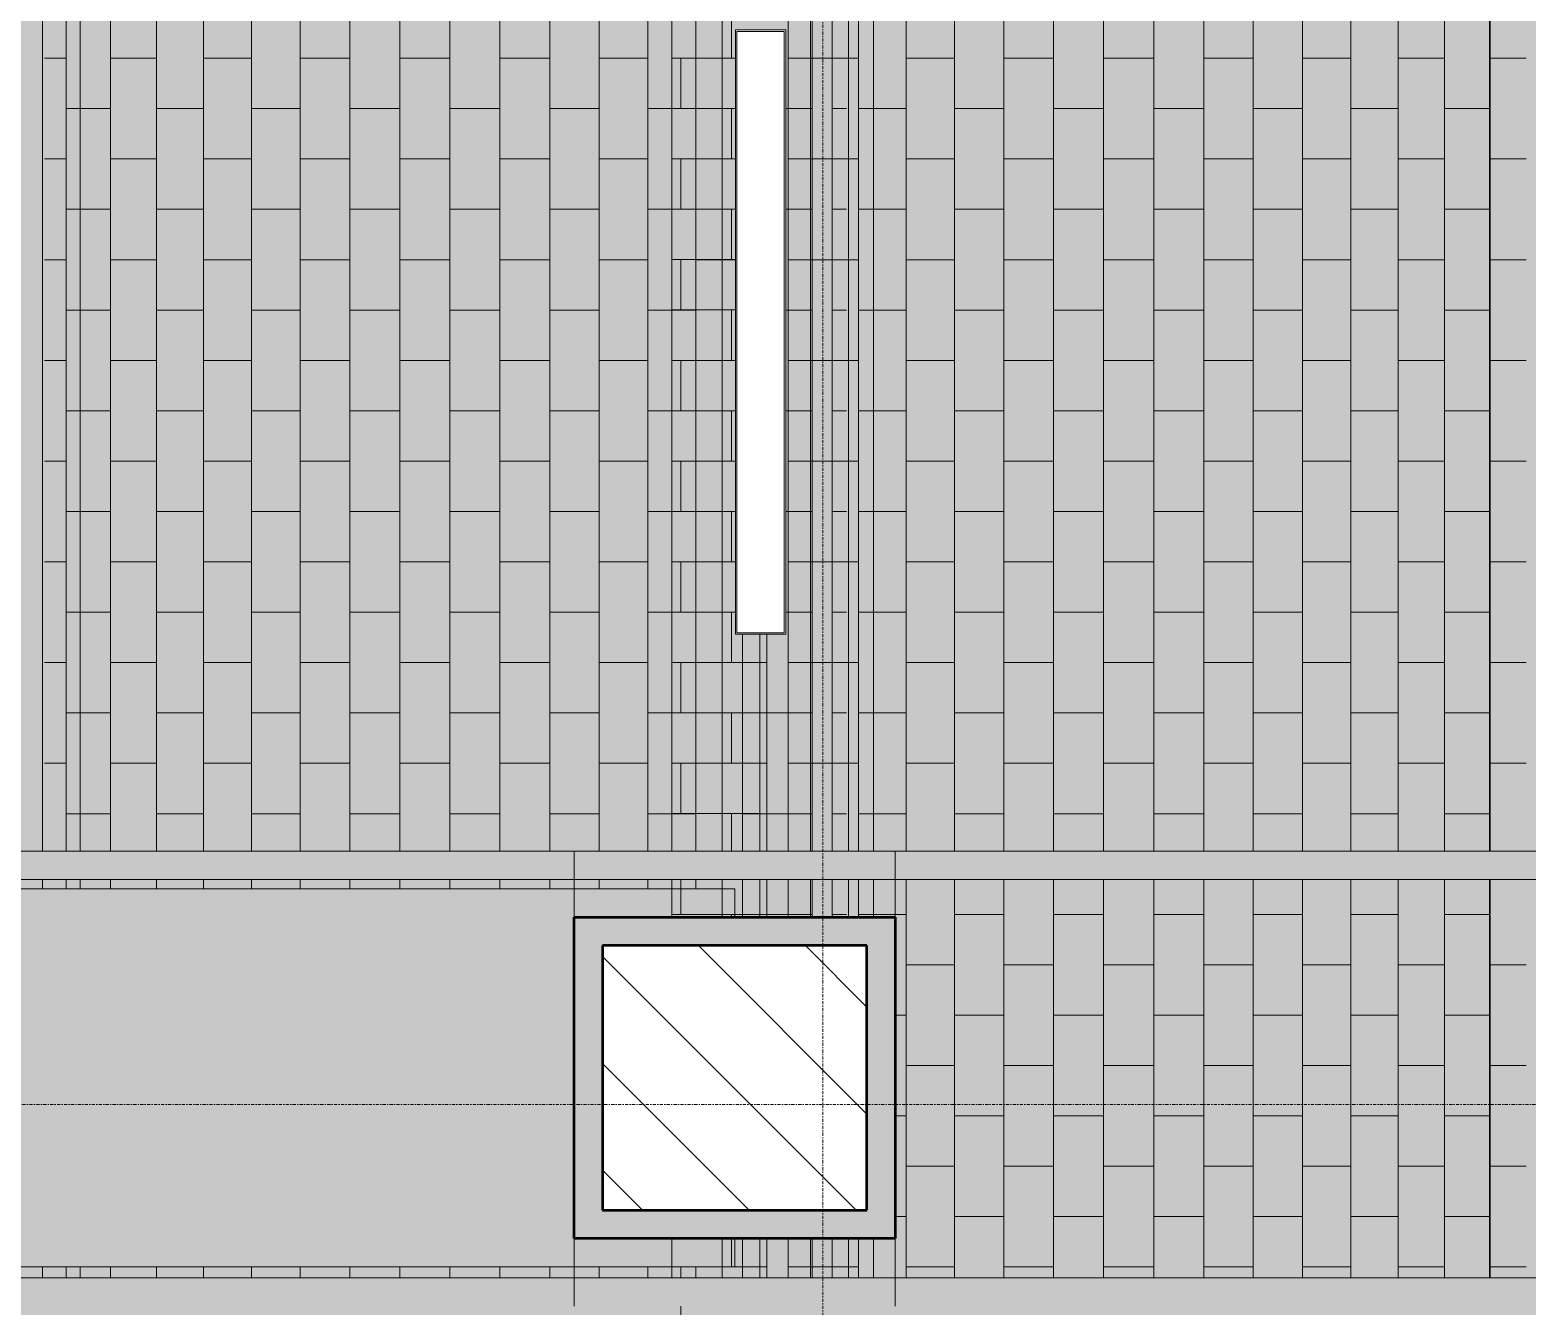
# Model space of a CAD drawing. Header units: inches. Extents: x -956 to 966, y -1111 to 895.
# Drawn here: x 48.2 to 167.1, y 506.5 to 607.9 of the extents above; entities that cross this region are included whole.
import ezdxf

# ---------------------------------------------------------------- set-up
doc = ezdxf.new("R2010")
doc.units = ezdxf.units.IN
doc.header["$MEASUREMENT"] = 0
doc.linetypes.add('Grid Line 1_4_', pattern=[0.4375, 0.25, -0.0625, 0.0625, -0.0625])
for name, color, linetype, lineweight in [('A-CLNG', 13, 'Continuous', 13), ('A-CLNG-PATT', 13, 'Continuous', 13), ('A-DETL-THIN', 151, 'Continuous', 9), ('A-WALL-PATT', 111, 'Continuous', 13), ('E-LITE-EQPM', 33, 'Continuous', 9), ('I-WALL', 2, 'Continuous', 13), ('S-COLS', 52, 'Continuous', 13), ('S-GRID', 1, 'Continuous', 9)]:
    doc.layers.add(name, color=color, linetype=linetype, lineweight=lineweight)
pattern_1 = [(0, (0, 0), (30.72, 7.68), [1.267, -21.773, 1.267, -21.773, -122.88]), (0, (0, 0), (30.72, 7.68), [-46.08, 1.267, -44.813, 1.267, -21.773, -53.76]), (0, (0, 0), (30.72, 7.68), [-115.2, 1.267, -14.093, 1.267, -37.133]), (120, (11.52, 3.84), (-22.011075, 22.7643), [1.267, -21.773, 1.267, -21.773, -122.88]), (120, (11.52, 3.84), (-22.011075, 22.7643), [-46.08, 1.267, -44.813, 1.267, -21.773, -53.76]), (120, (11.52, 3.84), (-22.011075, 22.7643), [-115.2, 1.267, -14.093, 1.267, -37.133]), (240, (15.36, 19.2), (-8.708925, -30.4443), [1.267, -21.773, 1.267, -21.773, -122.88]), (240, (15.36, 19.2), (-8.708925, -30.4443), [-46.08, 1.267, -44.813, 1.267, -21.773, -53.76]), (240, (15.36, 19.2), (-8.708925, -30.4443), [-115.2, 1.267, -14.093, 1.267, -37.133])]

# ---------------------------------------------------------------- blocks, each defined once
blk = doc.blocks.new('Lighting - Pendant-Finelite-HP4-D - HP-4 D-4_-SO-3000K-120-FA-SC-3363334-7TH FLOOR TELECOM OVERHEAD ROUTING PLAN')
at = {"layer": 'E-LITE-EQPM', "color": 9}
for p, q in [((24, 2), (-24, 2)), ((-24, 2), (-24, -2)), ((23.875, 1.875), (-23.875, 1.875)), ((-23.875, 1.875), (-23.875, -1.875)), ((-23.875, 1.875), (23.875, 1.875)), ((-23.875, -1.875), (-23.875, 1.875)), ((23.875, -1.875), (23.875, 1.875)), ((23.875, 1.875), (23.875, -1.875)), ((24, -2), (24, 2)), ((-24, -2), (24, -2)), ((-23.875, -1.875), (23.875, -1.875)), ((23.875, -1.875), (-23.875, -1.875))]:
    blk.add_line(p, q, dxfattribs=at)
blk = doc.blocks.new('FP_1_51-7TH FLOOR TELECOM OVERHEAD ROUTING PLAN')
at = {"layer": 'A-CLNG-PATT', "color": 50}
for p, q in [((51.06, 542.63), (51.06, 789.34)), ((54.58, 542.63), (54.58, 789.34)), ((58.22, 542.63), (58.22, 789.34)), ((61.95, 542.63), (61.95, 789.34)), ((65.77, 542.63), (65.77, 789.34)), ((69.65, 542.63), (69.65, 789.34)), ((73.58, 542.63), (73.58, 789.34)), ((77.55, 542.63), (77.55, 789.34)), ((81.53, 542.63), (81.53, 789.34)), ((85.5, 542.63), (85.5, 789.34)), ((89.46, 542.63), (89.46, 789.34)), ((93.39, 542.63), (93.39, 789.34)), ((97.26, 542.63), (97.26, 789.34)), ((101.06, 542.63), (101.06, 789.34)), ((108.4, 542.63), (108.4, 789.34)), ((111.9, 542.63), (111.9, 789.34)), ((49.33, 605.61), (51.06, 605.61)), ((54.58, 605.61), (58.22, 605.61)), ((61.95, 605.61), (65.77, 605.61)), ((69.65, 605.61), (73.58, 605.61)), ((77.55, 605.61), (81.53, 605.61)), ((85.5, 605.61), (89.46, 605.61)), ((93.39, 605.61), (97.26, 605.61)), ((101.06, 605.61), (103.15, 605.61)), ((103.15, 605.61), (104.21, 605.61)), ((108.4, 605.61), (110.18, 605.61)), ((110.18, 605.61), (111.9, 605.61)), ((51.06, 601.61), (52.18, 601.61)), ((52.18, 601.61), (54.58, 601.61)), ((58.22, 601.61), (61.95, 601.61)), ((65.77, 601.61), (69.65, 601.61)), ((73.58, 601.61), (77.55, 601.61)), ((81.53, 601.61), (85.5, 601.61)), ((89.46, 601.61), (93.39, 601.61)), ((97.26, 601.61), (99.15, 601.61)), ((99.15, 601.61), (101.06, 601.61)), ((108.2, 601.61), (108.4, 601.61)), ((111.9, 601.61), (113.03, 601.61)), ((49.33, 597.61), (51.06, 597.61)), ((54.58, 597.61), (58.22, 597.61)), ((61.95, 597.61), (65.77, 597.61)), ((69.65, 597.61), (73.58, 597.61)), ((77.55, 597.61), (81.53, 597.61)), ((85.5, 597.61), (89.46, 597.61)), ((93.39, 597.61), (97.26, 597.61)), ((101.06, 597.61), (103.15, 597.61)), ((103.15, 597.61), (104.2, 597.61)), ((108.4, 597.61), (110.18, 597.61)), ((110.18, 597.61), (111.9, 597.61)), ((51.06, 593.61), (52.18, 593.61)), ((52.18, 593.61), (54.58, 593.61)), ((58.22, 593.61), (61.95, 593.61)), ((65.77, 593.61), (69.65, 593.61)), ((73.58, 593.61), (77.55, 593.61)), ((81.53, 593.61), (85.5, 593.61)), ((89.46, 593.61), (93.39, 593.61)), ((97.26, 593.61), (99.15, 593.61)), ((99.15, 593.61), (101.06, 593.61)), ((108.2, 593.61), (108.4, 593.61)), ((111.9, 593.61), (113.03, 593.61)), ((49.33, 589.61), (51.06, 589.61)), ((54.58, 589.61), (58.22, 589.61)), ((61.95, 589.61), (65.77, 589.61)), ((69.65, 589.61), (73.58, 589.61)), ((77.55, 589.61), (81.53, 589.61)), ((85.5, 589.61), (89.46, 589.61)), ((93.39, 589.61), (97.26, 589.61)), ((101.06, 589.61), (103.15, 589.61)), ((103.15, 589.61), (104.2, 589.61)), ((108.4, 589.61), (110.18, 589.61)), ((110.18, 589.61), (111.9, 589.61)), ((51.06, 585.61), (52.18, 585.61)), ((52.18, 585.61), (54.58, 585.61)), ((58.22, 585.61), (61.95, 585.61)), ((65.77, 585.61), (69.65, 585.61)), ((73.58, 585.61), (77.55, 585.61)), ((81.53, 585.61), (85.5, 585.61)), ((89.46, 585.61), (93.39, 585.61)), ((97.26, 585.61), (99.15, 585.61)), ((99.15, 585.61), (101.06, 585.61)), ((108.2, 585.61), (108.4, 585.61)), ((111.9, 585.61), (113.03, 585.61)), ((49.33, 581.61), (51.06, 581.61)), ((54.58, 581.61), (58.22, 581.61)), ((61.95, 581.61), (65.77, 581.61)), ((69.65, 581.61), (73.58, 581.61)), ((77.55, 581.61), (81.53, 581.61)), ((85.5, 581.61), (89.46, 581.61)), ((93.39, 581.61), (97.26, 581.61)), ((101.06, 581.61), (103.15, 581.61)), ((103.15, 581.61), (104.2, 581.61)), ((108.4, 581.61), (110.18, 581.61)), ((110.18, 581.61), (111.9, 581.61)), ((51.06, 577.61), (52.18, 577.61)), ((52.18, 577.61), (54.58, 577.61)), ((58.22, 577.61), (61.95, 577.61)), ((65.77, 577.61), (69.65, 577.61)), ((73.58, 577.61), (77.55, 577.61)), ((81.53, 577.61), (85.5, 577.61)), ((89.46, 577.61), (93.39, 577.61)), ((97.26, 577.61), (99.15, 577.61)), ((99.15, 577.61), (101.06, 577.61)), ((108.2, 577.61), (108.4, 577.61)), ((111.9, 577.61), (113.03, 577.61)), ((49.33, 573.61), (51.06, 573.61)), ((54.58, 573.61), (58.22, 573.61)), ((61.95, 573.61), (65.77, 573.61)), ((69.65, 573.61), (73.58, 573.61)), ((77.55, 573.61), (81.53, 573.61)), ((85.5, 573.61), (89.46, 573.61)), ((93.39, 573.61), (97.26, 573.61)), ((101.06, 573.61), (103.15, 573.61)), ((103.15, 573.61), (104.2, 573.61)), ((108.4, 573.61), (110.18, 573.61)), ((110.18, 573.61), (111.9, 573.61)), ((51.06, 569.61), (52.18, 569.61)), ((52.18, 569.61), (54.58, 569.61)), ((58.22, 569.61), (61.95, 569.61)), ((65.77, 569.61), (69.65, 569.61)), ((73.58, 569.61), (77.55, 569.61)), ((81.53, 569.61), (85.5, 569.61)), ((89.46, 569.61), (93.39, 569.61)), ((97.26, 569.61), (99.15, 569.61)), ((99.15, 569.61), (101.06, 569.61)), ((108.2, 569.61), (108.4, 569.61)), ((111.9, 569.61), (113.03, 569.61)), ((49.33, 565.61), (51.06, 565.61)), ((54.58, 565.61), (58.22, 565.61)), ((61.95, 565.61), (65.77, 565.61)), ((69.65, 565.61), (73.58, 565.61)), ((77.55, 565.61), (81.53, 565.61)), ((85.5, 565.61), (89.46, 565.61)), ((93.39, 565.61), (97.26, 565.61)), ((101.06, 565.61), (103.15, 565.61)), ((103.15, 565.61), (104.2, 565.61)), ((108.4, 565.61), (110.18, 565.61)), ((110.18, 565.61), (111.9, 565.61)), ((51.06, 561.61), (52.18, 561.61)), ((52.18, 561.61), (54.58, 561.61)), ((58.22, 561.61), (61.95, 561.61)), ((65.77, 561.61), (69.65, 561.61)), ((73.58, 561.61), (77.55, 561.61)), ((81.53, 561.61), (85.5, 561.61)), ((89.46, 561.61), (93.39, 561.61)), ((97.26, 561.61), (99.15, 561.61)), ((99.15, 561.61), (101.06, 561.61)), ((108.2, 561.61), (108.4, 561.61)), ((111.9, 561.61), (113.03, 561.61)), ((104.78, 542.63), (104.78, 559.86)), ((49.33, 557.61), (51.06, 557.61)), ((54.58, 557.61), (58.22, 557.61)), ((61.95, 557.61), (65.77, 557.61)), ((69.65, 557.61), (73.58, 557.61)), ((77.55, 557.61), (81.53, 557.61)), ((85.5, 557.61), (89.46, 557.61)), ((93.39, 557.61), (97.26, 557.61)), ((101.06, 557.61), (103.15, 557.61)), ((103.15, 557.61), (104.78, 557.61)), ((108.4, 557.61), (110.18, 557.61)), ((110.18, 557.61), (111.9, 557.61)), ((51.06, 553.61), (52.18, 553.61)), ((52.18, 553.61), (54.58, 553.61)), ((58.22, 553.61), (61.95, 553.61)), ((65.77, 553.61), (69.65, 553.61)), ((73.58, 553.61), (77.55, 553.61)), ((81.53, 553.61), (85.5, 553.61)), ((89.46, 553.61), (93.39, 553.61)), ((97.26, 553.61), (99.15, 553.61)), ((99.15, 553.61), (101.06, 553.61)), ((104.78, 553.61), (106.15, 553.61)), ((106.15, 553.61), (107.8, 553.61)), ((107.8, 553.61), (108.4, 553.61)), ((111.9, 553.61), (113.03, 553.61)), ((49.33, 549.61), (51.06, 549.61)), ((54.58, 549.61), (58.22, 549.61)), ((61.95, 549.61), (65.77, 549.61)), ((69.65, 549.61), (73.58, 549.61)), ((77.55, 549.61), (81.53, 549.61)), ((85.5, 549.61), (89.46, 549.61)), ((93.39, 549.61), (97.26, 549.61)), ((101.06, 549.61), (103.15, 549.61)), ((103.15, 549.61), (104.78, 549.61)), ((108.4, 549.61), (110.18, 549.61)), ((110.18, 549.61), (111.9, 549.61)), ((51.06, 545.61), (52.18, 545.61)), ((52.18, 545.61), (54.58, 545.61)), ((58.22, 545.61), (61.95, 545.61)), ((65.77, 545.61), (69.65, 545.61)), ((73.58, 545.61), (77.55, 545.61)), ((81.53, 545.61), (85.5, 545.61)), ((89.46, 545.61), (93.39, 545.61)), ((97.26, 545.61), (99.15, 545.61)), ((99.15, 545.61), (101.06, 545.61)), ((104.78, 545.61), (106.15, 545.61)), ((106.15, 545.61), (107.8, 545.61)), ((107.8, 545.61), (108.4, 545.61)), ((111.9, 545.61), (113.03, 545.61)), ((51.06, 539.63), (51.06, 540.38)), ((54.58, 539.63), (54.58, 540.38)), ((58.22, 539.63), (58.22, 540.38)), ((61.95, 539.63), (61.95, 540.38)), ((65.77, 539.63), (65.77, 540.38)), ((69.65, 539.63), (69.65, 540.38)), ((73.58, 539.63), (73.58, 540.38)), ((77.55, 539.63), (77.55, 540.38)), ((81.53, 539.63), (81.53, 540.38)), ((85.5, 539.63), (85.5, 540.38)), ((89.46, 539.63), (89.46, 540.38)), ((93.39, 539.63), (93.39, 540.38)), ((97.26, 539.63), (97.26, 540.38)), ((101.06, 539.63), (101.06, 540.38)), ((104.78, 537.38), (104.78, 540.38)), ((108.4, 537.38), (108.4, 540.38)), ((111.9, 537.38), (111.9, 540.38)), ((104.78, 537.61), (106.15, 537.61)), ((106.15, 537.61), (107.8, 537.61)), ((107.8, 537.61), (108.4, 537.61)), ((111.9, 537.61), (113.03, 537.61)), ((104.78, 508.76), (104.78, 511.88)), ((108.4, 508.76), (108.4, 511.88)), ((111.9, 508.76), (111.9, 511.88)), ((51.06, 508.76), (51.06, 509.63)), ((54.58, 508.76), (54.58, 509.63)), ((58.22, 508.76), (58.22, 509.63)), ((61.95, 508.76), (61.95, 509.63)), ((65.77, 508.76), (65.77, 509.63)), ((69.65, 508.76), (69.65, 509.63)), ((73.58, 508.76), (73.58, 509.63)), ((77.55, 508.76), (77.55, 509.63)), ((81.53, 508.76), (81.53, 509.63)), ((85.5, 508.76), (85.5, 509.63)), ((89.46, 508.76), (89.46, 509.63)), ((93.39, 508.76), (93.39, 509.63)), ((97.26, 508.76), (97.26, 509.63)), ((101.06, 508.76), (101.06, 509.63)), ((104.04, 509.61), (104.78, 509.61)), ((108.4, 509.61), (110.18, 509.61)), ((110.18, 509.61), (111.9, 509.61))]:
    blk.add_line(p, q, dxfattribs=at)
blk = doc.blocks.new('7th Floor Vault2 - 7th Floor Vault-3164437-7TH FLOOR TELECOM OVERHEAD ROUTING PLAN')
at = {"layer": 'A-CLNG', "color": 10, "lineweight": 9}
for p, q in [((49.18, 789.34), (49.18, 542.63)), ((52.18, 789.34), (52.18, 542.63)), ((52.18, 789.34), (52.18, 542.63)), ((110.18, 789.34), (110.18, 542.63)), ((110.18, 789.34), (110.18, 542.63)), ((113.18, 789.34), (113.18, 542.63)), ((115.18, 789.34), (115.18, 542.63)), ((115.18, 542.63), (115.18, 789.34)), ((49.18, 540.38), (49.18, 539.63)), ((52.18, 540.38), (52.18, 539.63)), ((52.18, 540.38), (52.18, 539.63)), ((110.18, 540.38), (110.18, 537.38)), ((110.18, 540.38), (110.18, 537.38)), ((113.18, 540.38), (113.18, 537.38)), ((115.18, 540.38), (115.18, 537.38)), ((115.18, 537.38), (115.18, 540.38)), ((52.18, 539.63), (44.18, 539.63)), ((47.18, 539.63), (49.18, 539.63)), ((49.18, 539.63), (52.18, 539.63)), ((49.18, 539.63), (52.18, 539.63)), ((52.16, 539.63), (49.18, 539.63)), ((99.15, 539.63), (52.16, 539.63)), ((52.18, 539.63), (99.15, 539.63)), ((99.15, 539.63), (103.15, 539.63)), ((99.25, 539.63), (99.15, 539.63)), ((103.16, 539.63), (99.25, 539.63)), ((103.15, 539.63), (104.15, 539.63)), ((104.15, 539.63), (103.16, 539.63)), ((104.15, 539.63), (104.15, 537.38)), ((104.15, 537.38), (104.15, 539.63)), ((104.15, 511.88), (104.15, 509.63)), ((104.15, 509.63), (104.15, 511.88)), ((110.18, 511.88), (110.18, 508.76)), ((110.18, 511.88), (110.18, 508.76)), ((113.18, 511.88), (113.18, 508.76)), ((115.18, 511.88), (115.18, 508.76)), ((115.18, 508.76), (115.18, 511.88)), ((52.18, 509.63), (44.18, 509.63)), ((49.18, 509.63), (47.18, 509.63)), ((52.18, 509.63), (49.18, 509.63)), ((49.18, 509.63), (52.16, 509.63)), ((49.18, 509.63), (52.18, 509.63)), ((49.18, 508.76), (49.18, 509.63)), ((52.16, 509.63), (99.15, 509.63)), ((99.15, 509.63), (52.18, 509.63)), ((52.18, 509.63), (52.18, 508.76)), ((52.18, 509.63), (52.18, 508.76)), ((103.15, 509.63), (99.15, 509.63)), ((99.15, 509.63), (99.25, 509.63)), ((99.25, 509.63), (103.16, 509.63)), ((104.15, 509.63), (103.15, 509.63)), ((103.16, 509.63), (104.15, 509.63))]:
    blk.add_line(p, q, dxfattribs=at)
at = {"layer": 'A-CLNG', "color": 9, "lineweight": 9}
blk.add_blockref('FP_1_51-7TH FLOOR TELECOM OVERHEAD ROUTING PLAN', (0, 0), dxfattribs=at)
blk = doc.blocks.new('FP_1_58-7TH FLOOR TELECOM OVERHEAD ROUTING PLAN')
at = {"layer": 'A-CLNG-PATT', "color": 50}
for p, q in [((122.29, 542.63), (122.29, 789.34)), ((125.98, 542.63), (125.98, 789.34)), ((129.76, 542.63), (129.76, 789.34)), ((133.61, 542.63), (133.61, 789.34)), ((137.51, 542.63), (137.51, 789.34)), ((141.46, 542.63), (141.46, 789.34)), ((145.44, 542.63), (145.44, 789.34)), ((149.42, 542.63), (149.42, 789.34)), ((153.39, 542.63), (153.39, 789.34)), ((157.33, 542.63), (157.33, 789.34)), ((161.23, 542.63), (161.23, 789.34)), ((165.07, 542.63), (165.07, 789.34)), ((168.84, 542.63), (168.84, 789.34)), ((172.51, 542.63), (172.51, 789.34)), ((176.08, 542.63), (176.08, 789.34)), ((115.3, 605.61), (116.21, 605.61)), ((122.29, 605.61), (125.18, 605.61)), ((125.18, 605.61), (125.98, 605.61)), ((129.76, 605.61), (133.61, 605.61)), ((137.51, 605.61), (141.46, 605.61)), ((145.44, 605.61), (149.42, 605.61)), ((153.39, 605.61), (157.33, 605.61)), ((161.23, 605.61), (165.07, 605.61)), ((168.84, 605.61), (172.51, 605.61)), ((176.08, 605.61), (176.15, 605.61)), ((176.15, 605.61), (178.99, 605.61)), ((120.2, 601.61), (120.54, 601.61)), ((120.54, 601.61), (122.18, 601.61)), ((122.18, 601.61), (122.29, 601.61)), ((125.98, 601.61), (127.18, 601.61)), ((127.18, 601.61), (129.76, 601.61)), ((133.61, 601.61), (137.51, 601.61)), ((141.46, 601.61), (145.44, 601.61)), ((149.42, 601.61), (153.39, 601.61)), ((157.33, 601.61), (161.23, 601.61)), ((165.07, 601.61), (168.84, 601.61)), ((172.51, 601.61), (176.08, 601.61)), ((115.3, 597.61), (116.2, 597.61)), ((122.29, 597.61), (125.18, 597.61)), ((125.18, 597.61), (125.98, 597.61)), ((129.76, 597.61), (133.61, 597.61)), ((137.51, 597.61), (141.46, 597.61)), ((145.44, 597.61), (149.42, 597.61)), ((153.39, 597.61), (157.33, 597.61)), ((161.23, 597.61), (165.07, 597.61)), ((168.84, 597.61), (172.51, 597.61)), ((176.08, 597.61), (176.15, 597.61)), ((176.15, 597.61), (178.99, 597.61)), ((120.2, 593.61), (120.54, 593.61)), ((120.54, 593.61), (122.18, 593.61)), ((122.18, 593.61), (122.29, 593.61)), ((125.98, 593.61), (127.18, 593.61)), ((127.18, 593.61), (129.76, 593.61)), ((133.61, 593.61), (137.51, 593.61)), ((141.46, 593.61), (145.44, 593.61)), ((149.42, 593.61), (153.39, 593.61)), ((157.33, 593.61), (161.23, 593.61)), ((165.07, 593.61), (168.84, 593.61)), ((172.51, 593.61), (176.08, 593.61)), ((115.3, 589.61), (116.2, 589.61)), ((122.29, 589.61), (125.18, 589.61)), ((125.18, 589.61), (125.98, 589.61)), ((129.76, 589.61), (133.61, 589.61)), ((137.51, 589.61), (141.46, 589.61)), ((145.44, 589.61), (149.42, 589.61)), ((153.39, 589.61), (157.33, 589.61)), ((161.23, 589.61), (165.07, 589.61)), ((168.84, 589.61), (172.51, 589.61)), ((176.08, 589.61), (176.15, 589.61)), ((176.15, 589.61), (178.99, 589.61)), ((120.2, 585.61), (120.54, 585.61)), ((120.54, 585.61), (122.18, 585.61)), ((122.18, 585.61), (122.29, 585.61)), ((125.98, 585.61), (127.18, 585.61)), ((127.18, 585.61), (129.76, 585.61)), ((133.61, 585.61), (137.51, 585.61)), ((141.46, 585.61), (145.44, 585.61)), ((149.42, 585.61), (153.39, 585.61)), ((157.33, 585.61), (161.23, 585.61)), ((165.07, 585.61), (168.84, 585.61)), ((172.51, 585.61), (176.08, 585.61)), ((115.3, 581.61), (116.2, 581.61)), ((122.29, 581.61), (125.18, 581.61)), ((125.18, 581.61), (125.98, 581.61)), ((129.76, 581.61), (133.61, 581.61)), ((137.51, 581.61), (141.46, 581.61)), ((145.44, 581.61), (149.42, 581.61)), ((153.39, 581.61), (157.33, 581.61)), ((161.23, 581.61), (165.07, 581.61)), ((168.84, 581.61), (172.51, 581.61)), ((176.08, 581.61), (176.15, 581.61)), ((176.15, 581.61), (178.99, 581.61)), ((120.2, 577.61), (120.54, 577.61)), ((120.54, 577.61), (122.18, 577.61)), ((122.18, 577.61), (122.29, 577.61)), ((125.98, 577.61), (127.18, 577.61)), ((127.18, 577.61), (129.76, 577.61)), ((133.61, 577.61), (137.51, 577.61)), ((141.46, 577.61), (145.44, 577.61)), ((149.42, 577.61), (153.39, 577.61)), ((157.33, 577.61), (161.23, 577.61)), ((165.07, 577.61), (168.84, 577.61)), ((172.51, 577.61), (176.08, 577.61)), ((115.3, 573.61), (116.2, 573.61)), ((122.29, 573.61), (125.18, 573.61)), ((125.18, 573.61), (125.98, 573.61)), ((129.76, 573.61), (133.61, 573.61)), ((137.51, 573.61), (141.46, 573.61)), ((145.44, 573.61), (149.42, 573.61)), ((153.39, 573.61), (157.33, 573.61)), ((161.23, 573.61), (165.07, 573.61)), ((168.84, 573.61), (172.51, 573.61)), ((176.08, 573.61), (176.15, 573.61)), ((176.15, 573.61), (178.99, 573.61)), ((120.2, 569.61), (120.54, 569.61)), ((120.54, 569.61), (122.18, 569.61)), ((122.18, 569.61), (122.29, 569.61)), ((125.98, 569.61), (127.18, 569.61)), ((127.18, 569.61), (129.76, 569.61)), ((133.61, 569.61), (137.51, 569.61)), ((141.46, 569.61), (145.44, 569.61)), ((149.42, 569.61), (153.39, 569.61)), ((157.33, 569.61), (161.23, 569.61)), ((165.07, 569.61), (168.84, 569.61)), ((172.51, 569.61), (176.08, 569.61)), ((115.3, 565.61), (116.2, 565.61)), ((122.29, 565.61), (125.18, 565.61)), ((125.18, 565.61), (125.98, 565.61)), ((129.76, 565.61), (133.61, 565.61)), ((137.51, 565.61), (141.46, 565.61)), ((145.44, 565.61), (149.42, 565.61)), ((153.39, 565.61), (157.33, 565.61)), ((161.23, 565.61), (165.07, 565.61)), ((168.84, 565.61), (172.51, 565.61)), ((176.08, 565.61), (176.15, 565.61)), ((176.15, 565.61), (178.99, 565.61)), ((120.2, 561.61), (120.54, 561.61)), ((120.54, 561.61), (122.18, 561.61)), ((122.18, 561.61), (122.29, 561.61)), ((125.98, 561.61), (127.18, 561.61)), ((127.18, 561.61), (129.76, 561.61)), ((133.61, 561.61), (137.51, 561.61)), ((141.46, 561.61), (145.44, 561.61)), ((149.42, 561.61), (153.39, 561.61)), ((157.33, 561.61), (161.23, 561.61)), ((165.07, 561.61), (168.84, 561.61)), ((172.51, 561.61), (176.08, 561.61)), ((118.71, 542.63), (118.71, 559.86)), ((115.3, 557.61), (118.15, 557.61)), ((118.15, 557.61), (118.71, 557.61)), ((122.29, 557.61), (125.18, 557.61)), ((125.18, 557.61), (125.98, 557.61)), ((129.76, 557.61), (133.61, 557.61)), ((137.51, 557.61), (141.46, 557.61)), ((145.44, 557.61), (149.42, 557.61)), ((153.39, 557.61), (157.33, 557.61)), ((161.23, 557.61), (165.07, 557.61)), ((168.84, 557.61), (172.51, 557.61)), ((176.08, 557.61), (176.15, 557.61)), ((176.15, 557.61), (178.99, 557.61)), ((118.71, 553.61), (120.54, 553.61)), ((120.54, 553.61), (122.18, 553.61)), ((122.18, 553.61), (122.29, 553.61)), ((125.98, 553.61), (127.18, 553.61)), ((127.18, 553.61), (129.76, 553.61)), ((133.61, 553.61), (137.51, 553.61)), ((141.46, 553.61), (145.44, 553.61)), ((149.42, 553.61), (153.39, 553.61)), ((157.33, 553.61), (161.23, 553.61)), ((165.07, 553.61), (168.84, 553.61)), ((172.51, 553.61), (176.08, 553.61)), ((115.3, 549.61), (118.15, 549.61)), ((118.15, 549.61), (118.71, 549.61)), ((122.29, 549.61), (125.18, 549.61)), ((125.18, 549.61), (125.98, 549.61)), ((129.76, 549.61), (133.61, 549.61)), ((137.51, 549.61), (141.46, 549.61)), ((145.44, 549.61), (149.42, 549.61)), ((153.39, 549.61), (157.33, 549.61)), ((161.23, 549.61), (165.07, 549.61)), ((168.84, 549.61), (172.51, 549.61)), ((176.08, 549.61), (176.15, 549.61)), ((176.15, 549.61), (178.99, 549.61)), ((118.71, 545.61), (120.54, 545.61)), ((120.54, 545.61), (122.18, 545.61)), ((122.18, 545.61), (122.29, 545.61)), ((125.98, 545.61), (127.18, 545.61)), ((127.18, 545.61), (129.76, 545.61)), ((133.61, 545.61), (137.51, 545.61)), ((141.46, 545.61), (145.44, 545.61)), ((149.42, 545.61), (153.39, 545.61)), ((157.33, 545.61), (161.23, 545.61)), ((165.07, 545.61), (168.84, 545.61)), ((172.51, 545.61), (176.08, 545.61)), ((118.71, 537.38), (118.71, 540.38)), ((122.29, 537.38), (122.29, 540.38)), ((125.98, 537.38), (125.98, 540.38)), ((129.76, 508.76), (129.76, 540.38)), ((133.61, 508.76), (133.61, 540.38)), ((137.51, 508.76), (137.51, 540.38)), ((141.46, 535.12), (141.46, 540.38)), ((145.44, 508.76), (145.44, 540.38)), ((149.42, 508.76), (149.42, 540.38)), ((153.39, 508.76), (153.39, 540.38)), ((157.33, 508.76), (157.33, 540.38)), ((161.23, 508.76), (161.23, 540.38)), ((165.07, 508.76), (165.07, 540.38)), ((168.84, 508.76), (168.84, 540.38)), ((172.51, 508.76), (172.51, 540.38)), ((176.08, 508.76), (176.08, 540.38)), ((118.71, 537.61), (120.54, 537.61)), ((120.54, 537.61), (122.18, 537.61)), ((122.18, 537.61), (122.29, 537.61)), ((125.98, 537.61), (127.18, 537.61)), ((127.18, 537.61), (129.76, 537.61)), ((133.61, 537.61), (137.51, 537.61)), ((141.46, 537.61), (145.44, 537.61)), ((149.42, 537.61), (153.39, 537.61)), ((157.33, 537.61), (161.23, 537.61)), ((165.07, 537.61), (168.84, 537.61)), ((172.51, 537.61), (176.08, 537.61)), ((141.46, 508.76), (141.46, 535.11)), ((129.76, 533.61), (133.61, 533.61)), ((137.51, 533.61), (141.46, 533.61)), ((145.44, 533.61), (149.42, 533.61)), ((153.39, 533.61), (157.33, 533.61)), ((161.23, 533.61), (165.07, 533.61)), ((168.84, 533.61), (172.51, 533.61)), ((176.08, 533.61), (176.15, 533.61)), ((176.15, 533.61), (178.99, 533.61)), ((128.9, 529.61), (129.76, 529.61)), ((133.61, 529.61), (137.51, 529.61)), ((141.46, 529.61), (145.44, 529.61)), ((149.42, 529.61), (153.39, 529.61)), ((157.33, 529.61), (161.23, 529.61)), ((165.07, 529.61), (168.84, 529.61)), ((172.51, 529.61), (176.08, 529.61)), ((129.76, 525.61), (133.61, 525.61)), ((137.51, 525.61), (141.46, 525.61)), ((145.44, 525.61), (149.42, 525.61)), ((153.39, 525.61), (157.33, 525.61)), ((161.23, 525.61), (165.07, 525.61)), ((168.84, 525.61), (172.51, 525.61)), ((176.08, 525.61), (176.15, 525.61)), ((176.15, 525.61), (178.99, 525.61)), ((128.9, 521.61), (129.76, 521.61)), ((133.61, 521.61), (137.51, 521.61)), ((141.46, 521.61), (145.44, 521.61)), ((149.42, 521.61), (153.39, 521.61)), ((157.33, 521.61), (161.23, 521.61)), ((165.07, 521.61), (168.84, 521.61)), ((172.51, 521.61), (176.08, 521.61)), ((129.76, 517.61), (133.61, 517.61)), ((137.51, 517.61), (141.46, 517.61)), ((145.44, 517.61), (149.42, 517.61)), ((153.39, 517.61), (157.33, 517.61)), ((161.23, 517.61), (165.07, 517.61)), ((168.84, 517.61), (172.51, 517.61)), ((176.08, 517.61), (176.15, 517.61)), ((176.15, 517.61), (178.99, 517.61)), ((128.9, 513.61), (129.76, 513.61)), ((133.61, 513.61), (137.51, 513.61)), ((141.46, 513.61), (145.44, 513.61)), ((149.42, 513.61), (153.39, 513.61)), ((157.33, 513.61), (161.23, 513.61)), ((165.07, 513.61), (168.84, 513.61)), ((172.51, 513.61), (176.08, 513.61)), ((118.71, 508.76), (118.71, 511.88)), ((122.29, 508.76), (122.29, 511.88)), ((125.98, 508.76), (125.98, 511.88)), ((115.3, 509.61), (118.15, 509.61)), ((118.15, 509.61), (118.71, 509.61)), ((122.29, 509.61), (125.18, 509.61)), ((125.18, 509.61), (125.98, 509.61)), ((129.76, 509.61), (133.61, 509.61)), ((137.51, 509.61), (141.46, 509.61)), ((145.44, 509.61), (149.42, 509.61)), ((153.39, 509.61), (157.33, 509.61)), ((161.23, 509.61), (165.07, 509.61)), ((168.84, 509.61), (172.51, 509.61)), ((176.08, 509.61), (176.15, 509.61)), ((176.15, 509.61), (178.99, 509.61))]:
    blk.add_line(p, q, dxfattribs=at)
blk = doc.blocks.new('7th Floor Vault3 - 7th Floor Vault-3165199-7TH FLOOR TELECOM OVERHEAD ROUTING PLAN')
at = {"layer": 'A-CLNG-PATT'}
h = blk.add_hatch(dxfattribs=at)
h.set_pattern_fill('FP1_27', color=253, style=0, pattern_type=2)
h.set_pattern_definition([(0, (-28.123, -146.389), (0, -4), []), (270, (-28.123, -146.389), (-4, -4), [4, -4])])
h.paths.add_polyline_path([(118.15, 287.38), (118.15, 343.86), (116.2, 343.86), (116.2, 439.86), (118.15, 439.86), (118.15, 506.51), (111.15, 506.51), (111.15, 287.38)], flags=0)
h.paths.add_polyline_path([(111.15, 508.76), (118.15, 508.76), (118.15, 511.88), (111.15, 511.88), (111.15, 509.92)], flags=0)
h.paths.add_polyline_path([(111.15, 537.38), (118.15, 537.38), (118.15, 540.38), (111.15, 540.38)], flags=0)
h.paths.add_polyline_path([(111.15, 542.63), (118.15, 542.63), (118.15, 559.86), (116.2, 559.86), (116.2, 607.86), (118.15, 607.86), (118.15, 679.86), (116.2, 679.86), (116.2, 775.86), (118.15, 775.86), (118.15, 789.34), (111.15, 789.34), (111.15, 544.51)], flags=0)
h.paths.add_polyline_path([(111.15, 795.34), (118.15, 795.34), (118.15, 797.38), (111.15, 797.38)], flags=0)
at = {"layer": 'A-CLNG', "color": 10, "lineweight": 9}
for p, q in [((111.15, 789.34), (111.15, 542.63)), ((111.15, 789.34), (111.15, 542.63)), ((115.15, 789.34), (115.15, 542.63)), ((176.15, 789.34), (176.15, 542.63)), ((176.15, 789.34), (176.15, 542.63)), ((118.15, 559.86), (118.15, 542.63)), ((118.15, 559.86), (118.15, 542.63)), ((111.15, 540.38), (111.15, 539.63)), ((111.15, 540.38), (111.15, 537.38)), ((115.15, 540.38), (115.15, 537.38)), ((118.15, 540.38), (118.15, 537.38)), ((118.15, 540.38), (118.15, 537.38)), ((176.15, 540.38), (176.15, 508.76)), ((176.15, 540.38), (176.15, 508.76)), ((111.15, 539.63), (111.15, 537.38)), ((111.15, 511.88), (111.15, 509.63)), ((111.15, 511.88), (111.15, 508.76)), ((115.15, 511.88), (115.15, 508.76)), ((118.15, 511.88), (118.15, 508.76)), ((118.15, 511.88), (118.15, 508.76)), ((111.15, 509.63), (111.15, 508.76))]:
    blk.add_line(p, q, dxfattribs=at)
blk.add_blockref('FP_1_58-7TH FLOOR TELECOM OVERHEAD ROUTING PLAN', (0, 0), dxfattribs=at)

msp = doc.modelspace()

# ---------------------------------------------------------------- hatches: boundary and pattern name
at = {"layer": 'A-CLNG-PATT'}
h = msp.add_hatch(dxfattribs=at)
h.set_pattern_fill('FP1_12', color=253, style=0, pattern_type=2)
h.set_pattern_definition(pattern_1)
h.paths.add_polyline_path([(-294.34, -537.62), (-227.98, -537.62), (-227.98, -527.62), (-219.98, -527.62), (-219.98, -509.12), (-210.98, -509.12), (-210.98, -364.18), (-211.98, -364.18), (-211.98, -243.37), (-299.98, -243.37), (-299.98, -537.62)], flags=0)
h.paths.add_polyline_path([(-606.23, -537.62), (-602.07, -537.62), (-602.07, -532.87), (-606.23, -532.87), (-606.23, -535.37)], flags=0)
h.paths.add_polyline_path([(-561.64, -537.62), (-356.48, -537.62), (-356.48, -525.62), (-323.98, -525.62), (-323.98, -537.62), (-305.35, -537.62), (-305.35, -525.37), (-321.35, -525.37), (-321.35, -427.37), (-305.35, -427.37), (-305.35, -243.37), (-386.84, -243.37), (-386.84, -318.61), (-390.84, -318.61), (-390.84, -243.37), (-496.9, -243.37), (-496.9, -318.61), (-500.9, -318.61), (-500.9, -243.37), (-562.04, -243.37), (-562.04, -427.37), (-500.9, -427.37), (-500.9, -402.61), (-496.9, -402.61), (-496.9, -427.37), (-390.84, -427.37), (-390.84, -402.61), (-386.84, -402.61), (-386.84, -427.37), (-370.04, -427.37), (-370.04, -525.37), (-578.04, -525.37), (-578.04, -243.37), (-578.35, -243.37), (-578.35, -528.62), (-563.48, -528.62), (-563.48, -537.62)], flags=0)
h.paths.add_polyline_path([(-567.73, -537.62), (-567.73, -532.87), (-578.07, -532.87), (-578.07, -537.62), (-572.48, -537.62)], flags=0)
h.paths.add_polyline_path([(-352.23, -537.62), (-349.48, -537.62), (-349.48, -529.87), (-352.23, -529.87), (-352.23, -536.61)], flags=0)
h.paths.add_polyline_path([(-680.44, -535.37), (-610.48, -535.37), (-610.48, -528.62), (-583.23, -528.62), (-583.23, -526.62), (-662.91, -526.62), (-662.91, -498.61), (-665.8, -498.61), (-665.8, -402.61), (-661.8, -402.61), (-661.8, -428.62), (-583.23, -428.62), (-583.23, -422.62), (-598.91, -422.62), (-598.91, -386.62), (-662.91, -386.62), (-662.91, -318.61), (-665.8, -318.61), (-665.8, -243.37), (-666.35, -243.37), (-666.35, -246.62), (-730.35, -246.62), (-730.35, -243.37), (-762.35, -243.37), (-762.35, -246.62), (-771.86, -246.62), (-771.86, -288.62), (-694.91, -288.62), (-694.91, -386.62), (-790.91, -386.62), (-790.91, -288.62), (-775.86, -288.62), (-775.86, -246.62), (-842.35, -246.62), (-842.35, -243.37), (-853.35, -243.37), (-853.35, -535.37), (-710.14, -535.37)], flags=0)
h.paths.add_polyline_path([(-834.85, -526.62), (-850.85, -526.62), (-850.85, -428.62), (-706.85, -428.62), (-706.85, -526.62), (-828.94, -526.62)], flags=0)
h.paths.add_polyline_path([(-255.48, -481.68), (-256.53, -481.54), (-257.51, -481.14), (-258.35, -480.49), (-259, -479.65), (-259.4, -478.67), (-259.54, -477.62), (-259.4, -476.57), (-259, -475.59), (-258.35, -474.75), (-257.51, -474.1), (-256.53, -473.7), (-255.48, -473.56), (-254.43, -473.7), (-253.45, -474.1), (-252.6, -474.75), (-251.96, -475.59), (-251.55, -476.57), (-251.41, -477.62), (-251.55, -478.67), (-251.96, -479.65), (-252.6, -480.49), (-253.45, -481.14), (-254.43, -481.54)], flags=0)
h.paths.add_polyline_path([(-255.48, -421.68), (-256.53, -421.54), (-257.51, -421.14), (-258.35, -420.49), (-259, -419.65), (-259.4, -418.67), (-259.54, -417.62), (-259.4, -416.57), (-259, -415.59), (-258.35, -414.75), (-257.51, -414.1), (-256.53, -413.7), (-255.48, -413.56), (-254.43, -413.7), (-253.45, -414.1), (-252.6, -414.75), (-251.96, -415.59), (-251.55, -416.57), (-251.41, -417.62), (-251.55, -418.67), (-251.96, -419.65), (-252.6, -420.49), (-253.45, -421.14), (-254.43, -421.54)], flags=0)
h.paths.add_polyline_path([(-255.48, -361.68), (-256.53, -361.54), (-257.51, -361.14), (-258.35, -360.49), (-259, -359.65), (-259.4, -358.67), (-259.54, -357.62), (-259.4, -356.57), (-259, -355.59), (-258.35, -354.75), (-257.51, -354.1), (-256.53, -353.7), (-255.48, -353.56), (-254.43, -353.7), (-253.45, -354.1), (-252.6, -354.75), (-251.96, -355.59), (-251.55, -356.57), (-251.41, -357.62), (-251.55, -358.67), (-251.96, -359.65), (-252.6, -360.49), (-253.45, -361.14), (-254.43, -361.54)], flags=0)
h.paths.add_polyline_path([(-255.48, -301.68), (-256.53, -301.54), (-257.51, -301.14), (-258.35, -300.49), (-259, -299.65), (-259.4, -298.67), (-259.54, -297.62), (-259.4, -296.57), (-259, -295.59), (-258.35, -294.75), (-257.51, -294.1), (-256.53, -293.7), (-255.48, -293.56), (-254.43, -293.7), (-253.45, -294.1), (-252.6, -294.75), (-251.96, -295.59), (-251.55, -296.57), (-251.41, -297.62), (-251.55, -298.67), (-251.96, -299.65), (-252.6, -300.49), (-253.45, -301.14), (-254.43, -301.54)], flags=0)
h.paths.add_polyline_path([(-661.8, -288.62), (-598.91, -288.62), (-598.91, -252.62), (-583.23, -252.62), (-583.23, -243.37), (-661.8, -243.37), (-661.8, -282.19)], flags=0)
h.paths.add_polyline_path([(-258.35, -241.12), (-257.53, -241.12), (-258.35, -240.49), (-259, -239.65), (-259.4, -238.67), (-259.54, -237.62), (-259.4, -236.57), (-259, -235.59), (-258.35, -234.75), (-257.51, -234.1), (-256.53, -233.7), (-255.48, -233.56), (-254.43, -233.7), (-253.45, -234.1), (-252.6, -234.75), (-251.96, -235.59), (-251.55, -236.57), (-251.41, -237.62), (-251.55, -238.67), (-251.96, -239.65), (-252.6, -240.49), (-253.42, -241.12), (-211.98, -241.12), (-211.98, -209.62), (-299.98, -209.62), (-299.98, -241.12), (-259, -241.12)], flags=0)
h.paths.add_polyline_path([(-578.35, -241.12), (-578.04, -241.12), (-578.04, -231.37), (-562.04, -231.37), (-562.04, -241.12), (-500.9, -241.12), (-500.9, -222.61), (-496.9, -222.61), (-496.9, -241.12), (-390.84, -241.12), (-390.84, -222.61), (-386.84, -222.61), (-386.84, -241.12), (-305.35, -241.12), (-305.35, -209.62), (-363.1, -209.62), (-363.1, -212.62), (-337.6, -212.62), (-337.6, -238.12), (-363.1, -238.12), (-363.1, -213.62), (-559.1, -213.62), (-559.1, -209.62), (-578.35, -209.62), (-578.35, -235.91)], flags=0)
h.paths.add_polyline_path([(-621.04, -241.12), (-583.23, -241.12), (-583.23, -209.62), (-666.35, -209.62), (-666.35, -241.12), (-665.8, -241.12), (-665.8, -222.61), (-661.8, -222.61), (-661.8, -241.12), (-650.74, -241.12)], flags=0)
h.paths.add_polyline_path([(-842.35, -241.12), (-842.35, -209.62), (-853.35, -209.62), (-853.35, -241.12)], flags=0)
h.paths.add_polyline_path([(-762.35, -241.12), (-730.35, -241.12), (-730.35, -209.62), (-762.35, -209.62), (-762.35, -222.78)], flags=0)
h.paths.add_polyline_path([(-578.35, -207.37), (-559.1, -207.37), (-559.1, -197.62), (-578.35, -197.62), (-578.35, -202.98)], flags=0)
h.paths.add_polyline_path([(-363.1, -207.37), (-305.35, -207.37), (-305.35, -197.62), (-363.1, -197.62), (-363.1, -202.98)], flags=0)
h.paths.add_polyline_path([(-294.34, -207.37), (-211.98, -207.37), (-211.98, -186.24), (-210.98, -186.24), (-210.98, -48.37), (45.27, -48.37), (45.27, -53.62), (99.27, -53.62), (99.27, -48.37), (317.04, -48.37), (317.04, 11.88), (228.2, 11.88), (228.2, 5.39), (224.2, 5.39), (224.2, 11.88), (-11.8, 11.88), (-11.8, 5.39), (-15.8, 5.39), (-15.8, 11.88), (-363.1, 11.88), (-363.1, 37.38), (-340.48, 37.38), (-340.48, 40.38), (-412.8, 40.38), (-412.8, 8.88), (-336.96, 8.84), (-336.96, 6.63), (-412.8, 6.63), (-412.8, 5.39), (-416.8, 5.39), (-416.8, 6.63), (-532.8, 6.63), (-532.8, 5.39), (-536.8, 5.39), (-536.8, 6.63), (-652.8, 6.63), (-652.8, 5.39), (-656.8, 5.39), (-656.8, 6.63), (-772.86, 6.63), (-772.86, 5.39), (-776.86, 5.39), (-776.86, 6.63), (-853.35, 6.63), (-853.35, -192.24), (-838.91, -192.24), (-838.91, -190.24), (-318.91, -190.24), (-318.91, -192.24), (-299.98, -192.24), (-299.98, -207.37)], flags=0)
h.paths.add_polyline_path([(-583.23, -207.37), (-583.23, -197.62), (-666.35, -197.62), (-666.35, -207.37), (-591.34, -207.37)], flags=0)
h.paths.add_polyline_path([(-853.35, -207.37), (-842.35, -207.37), (-842.35, -197.62), (-853.35, -197.62), (-853.35, -202.98)], flags=0)
h.paths.add_polyline_path([(-739.84, -207.37), (-730.35, -207.37), (-730.35, -197.62), (-762.35, -197.62), (-762.35, -207.37)], flags=0)
h.paths.add_polyline_path([(-772.92, -162.61), (-776.8, -162.61), (-776.8, -66.61), (-772.8, -66.61), (-772.8, -162.61)], flags=0)
h.paths.add_polyline_path([(-532.92, -162.61), (-536.8, -162.61), (-536.8, -66.61), (-532.8, -66.61), (-532.8, -162.61)], flags=0)
h.paths.add_polyline_path([(-656.8, -162.61), (-656.8, -66.61), (-652.8, -66.61), (-652.8, -162.61), (-656.67, -162.61)], flags=0)
h.paths.add_polyline_path([(-416.8, -162.61), (-416.8, -66.61), (-412.8, -66.61), (-412.8, -162.61), (-416.67, -162.61)], flags=0)
h.paths.add_polyline_path([(-280.92, -162.61), (-284.8, -162.61), (-284.8, -66.61), (-280.8, -66.61), (-280.8, -162.61), (-280.92, -162.61)], flags=0)
h.paths.add_polyline_path([(-769.54, 8.88), (-656.8, 8.88), (-656.8, 40.38), (-772.86, 40.38), (-772.86, 8.88)], flags=0)
h.paths.add_polyline_path([(-621.04, 8.88), (-536.8, 8.88), (-536.8, 40.38), (-652.8, 40.38), (-652.8, 8.88), (-650.74, 8.88)], flags=0)
h.paths.add_polyline_path([(-776.86, 8.88), (-776.86, 40.38), (-853.35, 40.38), (-853.35, 8.88), (-799.24, 8.88)], flags=0)
h.paths.add_polyline_path([(-416.8, 8.88), (-416.8, 40.38), (-532.8, 40.38), (-532.8, 8.88), (-442.84, 8.88)], flags=0)
h.paths.add_polyline_path([(121.46, 14.13), (224.2, 14.13), (224.2, 35.13), (116.9, 35.13), (116.9, 14.13)], flags=0)
h.paths.add_polyline_path([(62.06, 14.13), (91.4, 14.13), (91.4, 35.13), (-11.8, 35.13), (-11.8, 14.13), (32.36, 14.13)], flags=0)
h.paths.add_polyline_path([(-95.08, 14.13), (-15.8, 14.13), (-15.8, 35.13), (-95.08, 35.13), (-95.08, 27.07), (-124.33, 27.07), (-124.33, 14.13), (-116.14, 14.13)], flags=0)
h.paths.add_polyline_path([(228.2, 14.13), (317.04, 14.13), (317.04, 35.13), (228.2, 35.13), (228.2, 34.65)], flags=0)
h.paths.add_polyline_path([(-335.1, 17.26), (-335.1, 41.51), (-335.6, 41.51), (-335.6, 17.26)], flags=0)
h.paths.add_polyline_path([(94.52, 34.26), (114.65, 34.26), (114.65, 35.13), (93.65, 35.13), (93.65, 34.26)], flags=0)
h.paths.add_polyline_path([(240.26, 37.38), (317.04, 37.38), (317.04, 58.26), (315.04, 58.26), (315.04, 261.88), (228.2, 261.88), (228.2, 173.39), (224.2, 173.39), (224.2, 261.88), (-11.8, 261.88), (-11.8, 173.39), (-15.8, 173.39), (-15.8, 261.88), (-95.08, 261.88), (-95.08, 225.07), (-94.33, 225.05), (-94.33, 126.07), (-95.08, 126.07), (-95.08, 37.38), (-15.8, 37.38), (-15.8, 101.39), (-11.8, 101.39), (-11.8, 37.38), (224.2, 37.38), (224.2, 101.39), (228.2, 101.39), (228.2, 37.38)], flags=0)
h.paths.add_polyline_path([(-412.8, 42.63), (-340.48, 42.63), (-340.48, 256.63), (-412.8, 256.63), (-412.8, 173.39), (-416.8, 173.39), (-416.8, 256.63), (-532.8, 256.63), (-532.8, 173.39), (-536.8, 173.39), (-536.8, 256.63), (-652.8, 256.63), (-652.8, 173.39), (-656.8, 173.39), (-656.8, 256.63), (-772.8, 256.63), (-772.8, 173.39), (-776.8, 173.39), (-776.8, 256.63), (-853.35, 256.63), (-853.35, 42.63), (-776.86, 42.63), (-776.86, 101.39), (-772.86, 101.39), (-772.86, 42.63), (-656.8, 42.63), (-656.8, 101.39), (-652.8, 101.39), (-652.8, 42.63), (-536.8, 42.63), (-536.8, 101.39), (-532.8, 101.39), (-532.8, 42.63), (-416.8, 42.63), (-416.8, 101.39), (-412.8, 101.39), (-412.8, 74.26)], flags=0)
h.paths.add_polyline_path([(108.08, 52.39), (104.2, 52.39), (104.2, 100.39), (108.2, 100.39), (108.2, 52.39)], flags=0)
h.paths.add_polyline_path([(106.61, 173.39), (104.2, 173.39), (104.2, 221.39), (108.2, 221.39), (108.2, 173.39), (108.08, 173.39)], flags=0)
h.paths.add_polyline_path([(-652.8, 258.88), (-536.8, 258.88), (-536.8, 269.39), (-532.8, 269.39), (-532.8, 258.88), (-416.8, 258.88), (-416.8, 269.39), (-412.8, 269.39), (-412.8, 258.88), (-340.48, 258.88), (-340.48, 261.88), (-363.1, 261.88), (-363.1, 287.38), (-340.48, 287.38), (-340.48, 290.38), (-853.35, 290.38), (-853.35, 258.88), (-776.8, 258.88), (-776.8, 269.39), (-772.8, 269.39), (-772.8, 258.88), (-656.8, 258.88), (-656.8, 269.39), (-652.8, 269.39), (-652.8, 269.26)], flags=0)
h.paths.add_polyline_path([(-27.04, 264.13), (-15.8, 264.13), (-15.8, 269.39), (-11.8, 269.39), (-11.8, 264.13), (93.04, 264.13), (93.04, 285.13), (-95.08, 285.13), (-95.08, 264.13), (-48.94, 264.13)], flags=0)
h.paths.add_polyline_path([(315.04, 264.13), (315.04, 285.13), (116.9, 285.13), (116.9, 264.13), (224.2, 264.13), (224.2, 269.39), (228.2, 269.39), (228.2, 264.13), (299.66, 264.13)], flags=0)
h.paths.add_polyline_path([(-55.95, 287.38), (315.04, 287.38), (315.04, 490.26), (317.04, 490.26), (317.04, 506.51), (-95.08, 506.51), (-95.08, 423.07), (-94.33, 423.05), (-94.33, 324.07), (-95.08, 324.07), (-95.08, 287.38), (-56.74, 287.38)], flags=0)
h.paths.add_polyline_path([(-383.44, 292.63), (-340.48, 292.63), (-340.49, 506.51), (-853.35, 506.51), (-853.35, 292.63), (-413.14, 292.63)], flags=0)
h.paths.add_polyline_path([(-772.92, 341.39), (-776.8, 341.39), (-776.8, 437.39), (-772.8, 437.39), (-772.8, 341.39), (-772.92, 341.39)], flags=0)
h.paths.add_polyline_path([(-656.8, 341.39), (-656.8, 437.39), (-652.8, 437.39), (-652.8, 341.39), (-656.67, 341.39)], flags=0)
h.paths.add_polyline_path([(-536.67, 341.39), (-536.8, 341.39), (-536.8, 437.39), (-532.8, 437.39), (-532.8, 341.39), (-532.92, 341.39)], flags=0)
h.paths.add_polyline_path([(-416.8, 341.39), (-416.8, 437.39), (-412.8, 437.39), (-412.8, 341.39), (-416.67, 341.39)], flags=0)
h.paths.add_polyline_path([(108.2, 343.86), (104.2, 343.86), (104.2, 439.86), (108.2, 439.86), (108.2, 343.98)], flags=0)
h.paths.add_polyline_path([(-11.92, 343.86), (-15.8, 343.86), (-15.8, 439.86), (-11.8, 439.86), (-11.8, 343.86), (-11.92, 343.86)], flags=0)
h.paths.add_polyline_path([(224.2, 343.86), (224.2, 439.86), (228.2, 439.86), (228.2, 343.86), (224.33, 343.86)], flags=0)
h.paths.add_polyline_path([(306.4, 508.76), (317.04, 508.76), (317.04, 537.38), (407.03, 537.38), (407.03, 540.38), (228.2, 540.38), (228.2, 511.86), (224.2, 511.86), (224.2, 540.38), (-11.8, 540.38), (-11.8, 511.86), (-15.8, 511.86), (-15.8, 540.38), (-412.8, 540.38), (-412.8, 509.39), (-416.8, 509.39), (-416.8, 540.38), (-532.8, 540.38), (-532.8, 509.39), (-536.8, 509.39), (-536.8, 540.38), (-652.8, 540.38), (-652.8, 509.39), (-656.8, 509.39), (-656.8, 540.38), (-772.86, 540.38), (-772.86, 509.39), (-776.86, 509.39), (-776.86, 540.38), (-853.35, 540.38), (-853.35, 508.76), (-340.48, 508.76), (-340.48, 511.88), (-363.1, 511.88), (-363.1, 537.38), (-129.71, 537.38), (-129.71, 536.38), (-124.33, 536.38), (-124.33, 522.07), (-95.08, 522.07), (-95.08, 508.76), (299.66, 508.76)], flags=0)
h.paths.add_polyline_path([(93.65, 511.88), (91.4, 511.88), (91.4, 537.38), (116.9, 537.38), (116.9, 511.88), (114.65, 511.88)], flags=0)
h.paths.add_polyline_path([(589.87, 537.38), (589.87, 540.38), (555.53, 540.38), (555.53, 537.38), (581.81, 537.38)], flags=0)
h.paths.add_polyline_path([(294.27, 542.63), (407.03, 542.63), (407.03, 567.38), (464.2, 567.38), (464.2, 607.86), (468.2, 607.86), (468.2, 567.38), (554.2, 567.38), (554.2, 607.86), (558.2, 607.86), (558.2, 559.86), (555.53, 559.86), (555.53, 542.63), (589.87, 542.63), (589.87, 797.38), (-167.83, 797.38), (-167.83, 645.01), (-334.83, 645.01), (-334.83, 797.38), (-851.35, 797.38), (-851.35, 795.38), (-853.35, 795.38), (-853.35, 542.63), (-776.86, 542.63), (-776.86, 605.39), (-772.86, 605.39), (-772.86, 542.63), (-656.8, 542.63), (-656.8, 605.39), (-652.8, 605.39), (-652.8, 542.63), (-536.8, 542.63), (-536.8, 605.39), (-532.8, 605.39), (-532.8, 542.63), (-416.8, 542.63), (-416.8, 605.39), (-412.8, 605.39), (-412.8, 542.63), (-15.8, 542.63), (-15.8, 607.86), (-11.8, 607.86), (-11.8, 542.63), (224.2, 542.63), (224.2, 607.86), (228.2, 607.86), (228.2, 542.63), (269.96, 542.63)], flags=0)
h.paths.add_polyline_path([(-251.8, 559.86), (-255.8, 559.86), (-255.8, 607.86), (-251.8, 607.86), (-251.8, 559.98)], flags=0)
h.paths.add_polyline_path([(-131.8, 559.86), (-135.8, 559.86), (-135.8, 607.86), (-131.8, 607.86), (-131.8, 559.98)], flags=0)
h.paths.add_polyline_path([(104.33, 559.86), (104.2, 559.86), (104.2, 607.86), (108.2, 607.86), (108.2, 559.86), (106.61, 559.86)], flags=0)
h.paths.add_polyline_path([(344.2, 559.86), (344.2, 607.86), (348.2, 607.86), (348.2, 559.86), (344.33, 559.86)], flags=0)
h.paths.add_polyline_path([(-776.8, 677.39), (-776.8, 773.39), (-772.8, 773.39), (-772.8, 677.39), (-776.67, 677.39)], flags=0)
h.paths.add_polyline_path([(-656.67, 677.39), (-656.8, 677.39), (-656.8, 773.39), (-652.8, 773.39), (-652.8, 677.39), (-652.92, 677.39)], flags=0)
h.paths.add_polyline_path([(-536.67, 677.39), (-536.8, 677.39), (-536.8, 773.39), (-532.8, 773.39), (-532.8, 677.39), (-532.92, 677.39)], flags=0)
h.paths.add_polyline_path([(-416.67, 679.86), (-416.8, 679.86), (-416.8, 775.86), (-412.8, 775.86), (-412.8, 679.86), (-413.14, 679.86)], flags=0)
h.paths.add_polyline_path([(-135.67, 679.86), (-135.8, 679.86), (-135.8, 775.86), (-131.8, 775.86), (-131.8, 679.86), (-131.92, 679.86)], flags=0)
h.paths.add_polyline_path([(-11.92, 679.86), (-15.8, 679.86), (-15.8, 775.86), (-11.8, 775.86), (-11.8, 679.86)], flags=0)
h.paths.add_polyline_path([(106.61, 679.86), (104.2, 679.86), (104.2, 775.86), (108.2, 775.86), (108.2, 679.86), (108.08, 679.86)], flags=0)
h.paths.add_polyline_path([(228.08, 679.86), (224.2, 679.86), (224.2, 775.86), (228.2, 775.86), (228.2, 679.86), (228.08, 679.86)], flags=0)
h.paths.add_polyline_path([(348.08, 679.86), (344.2, 679.86), (344.2, 775.86), (348.2, 775.86), (348.2, 679.86), (348.08, 679.86)], flags=0)
h.paths.add_polyline_path([(464.2, 679.86), (464.2, 775.86), (468.2, 775.86), (468.2, 679.86), (464.33, 679.86)], flags=0)
h.paths.add_polyline_path([(-848.93, 741.36), (-848.94, 741.36), (-848.93, 789.36), (-848.49, 789.36), (-848.5, 741.36), (-848.89, 741.36)], flags=0)
h = msp.add_hatch(dxfattribs=at)
h.set_pattern_fill('FP1_13', color=253, style=0, pattern_type=2)
h.set_pattern_definition(pattern_1)
h.paths.add_polyline_path([(317.04, 506.51), (317.04, 537.38), (407.03, 537.38), (407.03, 542.63), (228.2, 542.63), (228.2, 511.86), (224.2, 511.86), (224.2, 542.63), (-11.8, 542.63), (-11.8, 511.86), (-15.8, 511.86), (-15.8, 542.63), (-337.6, 542.63), (-337.6, 537.38), (-129.71, 537.38), (-129.71, 536.38), (-124.33, 536.38), (-124.33, 522.07), (-95.08, 522.07), (-95.08, 506.51), (299.66, 506.51)], flags=0)
h.paths.add_polyline_path([(-129.71, 506.51), (-129.71, 532.01), (-335.1, 532.01), (-335.1, 506.51), (-145.84, 506.51)], flags=0)
h.paths.add_polyline_path([(91.4, 511.88), (91.4, 537.38), (116.9, 537.38), (116.9, 511.88), (91.76, 511.88)], flags=0)
h.paths.add_polyline_path([(566.96, 537.38), (589.87, 537.38), (589.87, 542.63), (555.53, 542.63), (555.53, 537.38), (559.68, 537.38)], flags=0)
at = {"layer": 'A-WALL-PATT'}
for points in [[(93.65, 514.13), (93.65, 537.38), (91.4, 537.38), (91.4, 514.13), (91.76, 514.13)], [(93.65, 535.13), (114.65, 535.13), (114.65, 537.38), (93.65, 537.38)], [(114.65, 511.88), (116.9, 511.88), (116.9, 537.38), (114.65, 537.38), (114.65, 514.13)], [(114.65, 511.88), (114.65, 514.13), (91.4, 514.13), (91.4, 511.88), (91.76, 511.88)]]:
    msp.add_hatch(color=253, dxfattribs=at).paths.add_polyline_path(points, flags=0)
at = {"layer": 'S-COLS', "lineweight": 9}
h = msp.add_hatch(dxfattribs=at)
h.set_pattern_fill('FP1_1', color=9, style=0, pattern_type=2)
h.set_pattern_definition([(135, (0, 0), (-4.24264, -4.24264), [])])
h.paths.add_polyline_path([(93.65, 514.13), (114.65, 514.13), (114.65, 535.13), (93.65, 535.13), (93.65, 529.72)], flags=0)

# ---------------------------------------------------------------- linework, layer by layer
at = {"layer": 'A-CLNG', "color": 50}
msp.add_line((224.2, 542.63), (-11.8, 542.63), dxfattribs=at)
at = {"layer": 'A-CLNG', "color": 253}
msp.add_line((-11.8, 542.63), (224.2, 542.63), dxfattribs=at)
at = {"layer": 'A-DETL-THIN', "color": 9}
for p, q in [((91.4, 537.38), (91.4, 542.63)), ((116.9, 537.38), (116.9, 542.63)), ((91.4, 511.88), (91.4, 506.51)), ((116.9, 511.88), (116.9, 506.51))]:
    msp.add_line(p, q, dxfattribs=at)
at = {"layer": 'I-WALL', "color": 50}
for p, q in [((224.2, 542.63), (-11.8, 542.63)), ((-11.8, 540.38), (224.2, 540.38)), ((317.04, 508.76), (-95.08, 508.76))]:
    msp.add_line(p, q, dxfattribs=at)
at = {"layer": 'I-WALL', "color": 133, "lineweight": 50}
for p, q in [((91.4, 514.13), (91.4, 537.38)), ((91.4, 537.38), (93.65, 537.38)), ((93.65, 537.38), (114.65, 537.38)), ((114.65, 537.38), (116.9, 537.38)), ((116.9, 537.38), (116.9, 511.88)), ((93.65, 535.13), (93.65, 514.13)), ((114.65, 535.13), (93.65, 535.13)), ((114.65, 514.13), (114.65, 535.13)), ((91.4, 511.88), (91.4, 514.13)), ((93.65, 514.13), (114.65, 514.13)), ((114.65, 511.88), (91.4, 511.88)), ((116.9, 511.88), (114.65, 511.88))]:
    msp.add_line(p, q, dxfattribs=at)
at = {"layer": 'S-COLS', "color": 53, "lineweight": 20}
for p, q in [((93.65, 514.13), (93.65, 535.13)), ((93.65, 535.13), (114.65, 535.13)), ((114.65, 535.13), (114.65, 514.13)), ((114.65, 514.13), (93.65, 514.13))]:
    msp.add_line(p, q, dxfattribs=at)
at = {"layer": 'S-GRID', "linetype": 'Grid Line 1_4_'}
for p, q in [((111.15, -529.37), (111.15, 870.85)), ((965.79, 522.51), (-931.82, 522.51))]:
    msp.add_line(p, q, dxfattribs=at)

# ---------------------------------------------------------------- block references
at = {"layer": 'A-CLNG', "color": 10, "lineweight": 9}
for name, p in [('7th Floor Vault2 - 7th Floor Vault-3164437-7TH FLOOR TELECOM OVERHEAD ROUTING PLAN', (0, 0)), ('7th Floor Vault3 - 7th Floor Vault-3165199-7TH FLOOR TELECOM OVERHEAD ROUTING PLAN', (-12, 0))]:
    msp.add_blockref(name, p, dxfattribs=at)
at = {"layer": 'E-LITE-EQPM', "color": 9, "extrusion": (0, 0, -1), "rotation": 269.9999999999999}
msp.add_blockref('Lighting - Pendant-Finelite-HP4-D - HP-4 D-4_-SO-3000K-120-FA-SC-3363334-7TH FLOOR TELECOM OVERHEAD ROUTING PLAN', (-106.2, 583.86), dxfattribs=at)

doc.saveas('drawing.dxf')
